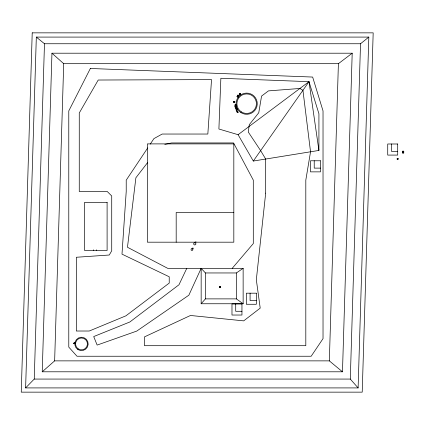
<?xml version="1.0" encoding="UTF-8"?>
<svg xmlns="http://www.w3.org/2000/svg" width="425" height="425" viewBox="0 0 425 425"><rect width="100%" height="100%" fill="white"/><g stroke="black" fill="none" stroke-linecap="round" stroke-linejoin="round"><path stroke-width="0.64" d="M25.617 387.913L36.322 37.087L368.815 37.087L358.11 387.913L25.617 387.913L34.244 379.068L44.476 43.748L36.322 37.087M42.234 371.795L51.951 53.205L352.197 53.205L342.476 371.795L42.234 371.795L54.639 360.868L329.332 360.868L342.476 371.795M54.639 360.868L63.708 63.686L51.951 53.205M329.332 360.868L338.401 63.686L352.197 53.205M358.11 387.913L350.296 379.068L360.522 43.748L368.815 37.087M235.052 105.549L235.19 104.529L235.817 104.614L235.684 105.628L235.052 105.549L235.19 104.529M235.684 105.628L235.817 104.614M233.702 102.143L233.851 101.368L234.85 101.559L234.701 102.335L233.702 102.143L233.851 101.368M233.84 102.074L233.936 101.559M238.154 112.258L237.325 111.504L237.41 111.111L236.698 111.573L237.442 112.721L238.154 112.258L237.41 111.111M237.442 112.721L237.527 112.333L236.698 111.573M397.194 159.364L397.194 158.35L397.981 158.35L397.981 159.364L397.194 159.364L397.348 159.067M147.491 162.738L135.888 177.772L127.473 247.27L167.7 268.324L243.137 268.324L243.137 303.753L201.158 303.753L205.418 298.881L205.418 272.956L201.158 268.324L188.849 295.205L136.749 331.086L97.139 345.079L93.707 336.568L129.853 321.985L178.978 284.771L186.788 268.324M239.254 94.504L239.875 93.282L240.63 93.67L240.008 94.887L239.254 94.504L239.631 94.377L239.875 93.282M240.008 94.887L239.886 94.509L240.63 93.67M236.433 107.674L235.976 107.392L235.721 106.335L236.002 105.873L234.892 106.138L235.322 107.939L236.433 107.674L236.002 105.873M235.322 107.939L235.604 107.483L235.354 106.42L234.892 106.138M237.347 110.054L236.89 109.772L236.635 108.715L236.922 108.258L235.806 108.518L236.236 110.319L237.347 110.054L236.922 108.258M236.236 110.319L236.518 109.863L236.268 108.805L235.806 108.518M236.98 96.576L237.995 95.03L238.951 95.657L237.936 97.203L236.98 96.576L237.506 96.47L238.101 95.556L237.995 95.03M237.936 97.203L237.825 96.677L238.42 95.768L238.951 95.657M147.725 147.911L126.22 180.163L126.22 191.484L121.991 254.145L169.224 276.776L169.224 283.092L125.901 315.833L89.261 331.017L76.319 331.017L76.319 257.263L109.278 255.016L111.722 250.777L111.722 195.983L107.222 191.484L79.262 191.484L79.262 112.992L98.218 80.027L211.533 79.597L207.841 134.04L162.185 134.04L153.919 138.619L150.275 144.086M253.311 161.043L308.991 81.669L220.857 78.269L218.902 129.014L238.09 134.693L253.311 161.043L318.92 150.434L318.92 113.762L308.991 81.669L238.09 134.693M397.981 158.35L397.981 159.364M232.225 268.324L253.295 243.567L253.295 180.099L233.564 142.954L171.604 142.954L164.804 144.351M403.75 153.032L403.368 152.649L403.368 151.566L403.75 151.183L402.608 151.183L402.608 153.032L403.75 153.032L403.75 151.183M402.608 153.032L402.99 152.649L402.99 151.566L402.608 151.183M74.008 343.756L73.95 342.975L74.965 342.901L75.023 343.682L74.008 343.756L73.95 342.975M74.965 342.901L74.715 343.554L75.023 343.682M219.534 287.422L220.548 287.348L220.49 286.567L219.475 286.641L219.714 287.257M220.49 286.567L220.208 286.817L220.548 287.348M205.418 272.956L236.38 272.956L243.137 268.324M234.85 101.559L234.441 102.127L234.701 102.335M235.354 106.42L235.721 106.335M235.604 107.483L235.976 107.392M236.268 108.805L236.635 108.715M236.518 109.863L236.89 109.772M219.656 287.311L219.619 286.811L220.267 286.763L220.304 287.263L219.656 287.311L219.475 286.641M219.629 286.923L220.272 286.875M219.651 287.204L220.293 287.157M74.104 343.257L74.752 343.209M74.125 343.538L74.768 343.49M44.476 43.748L360.522 43.748M63.708 63.686L338.401 63.686M397.699 151.337L391.457 151.337L391.457 143.995M402.99 151.566L403.368 151.566M402.99 152.649L403.368 152.649M397.285 158.467L397.811 158.467M397.194 158.35L397.752 158.546L397.8 159.131L397.295 159.131L397.295 158.482M320.466 168.119L314.224 168.119L314.224 160.772M233.819 212.5L176.184 212.5L176.184 242.186M205.418 298.881L236.38 298.881L243.137 303.753M256.323 300.528L250.081 300.528L250.081 293.186M241.952 311.286L235.71 311.286L235.71 303.944M34.244 379.068L350.296 379.068M233.947 101.575L234.584 101.692L234.488 102.186L233.856 102.064M233.931 101.681L234.563 101.803M233.877 101.957L234.51 102.08M238.101 95.556L238.42 95.768M237.506 96.47L237.825 96.677M308.991 81.669L318.92 150.434M397.688 158.482L397.688 159.131M397.407 158.482L397.407 159.131M236.38 272.956L236.38 298.881M201.158 268.324L201.158 303.753M196.01 241.905L195.612 242.601L195.213 241.905M96.321 249.836L96.321 250.495M93.415 249.836L93.415 250.495M32.215 32.852L21.25 392.147L362.217 392.147L373.182 32.852L32.215 32.852M265.683 193.141L256.328 279.735L260.206 308.13L243.684 320.87L190.48 315.478L144.484 336.882L144.484 345.695L305.809 345.695L305.809 180.163L310.537 151.789L302.935 90.302L299.901 88.469L268.446 90.886L261.561 96.093L258.761 112.758L249.294 124.674L248.28 132.021L260.626 150.615L265.683 159.046L265.683 193.141M90.36 68.478L68.781 110.92L68.781 347.108L76.994 356.24L311.174 356.24L323.027 338.635L323.027 110.92L312.651 77.058L90.36 68.478M192.833 248.051L192.562 248.784L192.987 248.944L193.258 248.211L192.833 248.051M194.778 242.622L193.742 243.217L193.742 244.412L194.778 245.012L195.813 244.412L195.813 243.217L194.778 242.622M191.946 248.593L191.112 249.077L191.112 250.043L191.946 250.527L192.785 250.043L192.785 249.077L191.946 248.593M74.742 343.097L74.099 343.145L74.12 343.655L74.779 343.597L74.742 343.097M233.819 143.889L147.39 143.889L147.39 242.186L233.819 242.186L233.819 143.889M397.699 143.995L387.722 143.995L387.722 155.083L397.699 155.083L397.699 143.995M320.466 160.772L310.489 160.772L310.489 171.865L320.466 171.865L320.466 160.772M107.1 202.337L84.596 202.337L84.596 250.495L107.1 250.495L107.1 202.337M256.323 293.186L246.346 293.186L246.346 304.273L256.323 304.273L256.323 293.186M241.952 303.944L231.981 303.944L231.981 315.031L241.952 315.031L241.952 303.944M78.221 348.904A5.961 5.961 0 0 0 87.449 344.277A5.961 5.961 0 0 0 78.832 338.603A5.961 5.961 0 0 0 78.221 348.904M77.823 349.509A6.683 6.683 0 0 0 88.172 344.324A6.683 6.683 0 0 0 78.508 337.955A6.683 6.683 0 0 0 77.823 349.509M240.895 112.582A10.593 10.593 0 0 0 257.242 104.242A10.593 10.593 0 0 0 241.846 94.254A10.593 10.593 0 0 0 240.895 112.582M241.347 111.892A9.775 9.775 0 0 0 256.424 104.199A9.775 9.775 0 0 0 242.223 94.988A9.775 9.775 0 0 0 241.347 111.892"/></g></svg>
